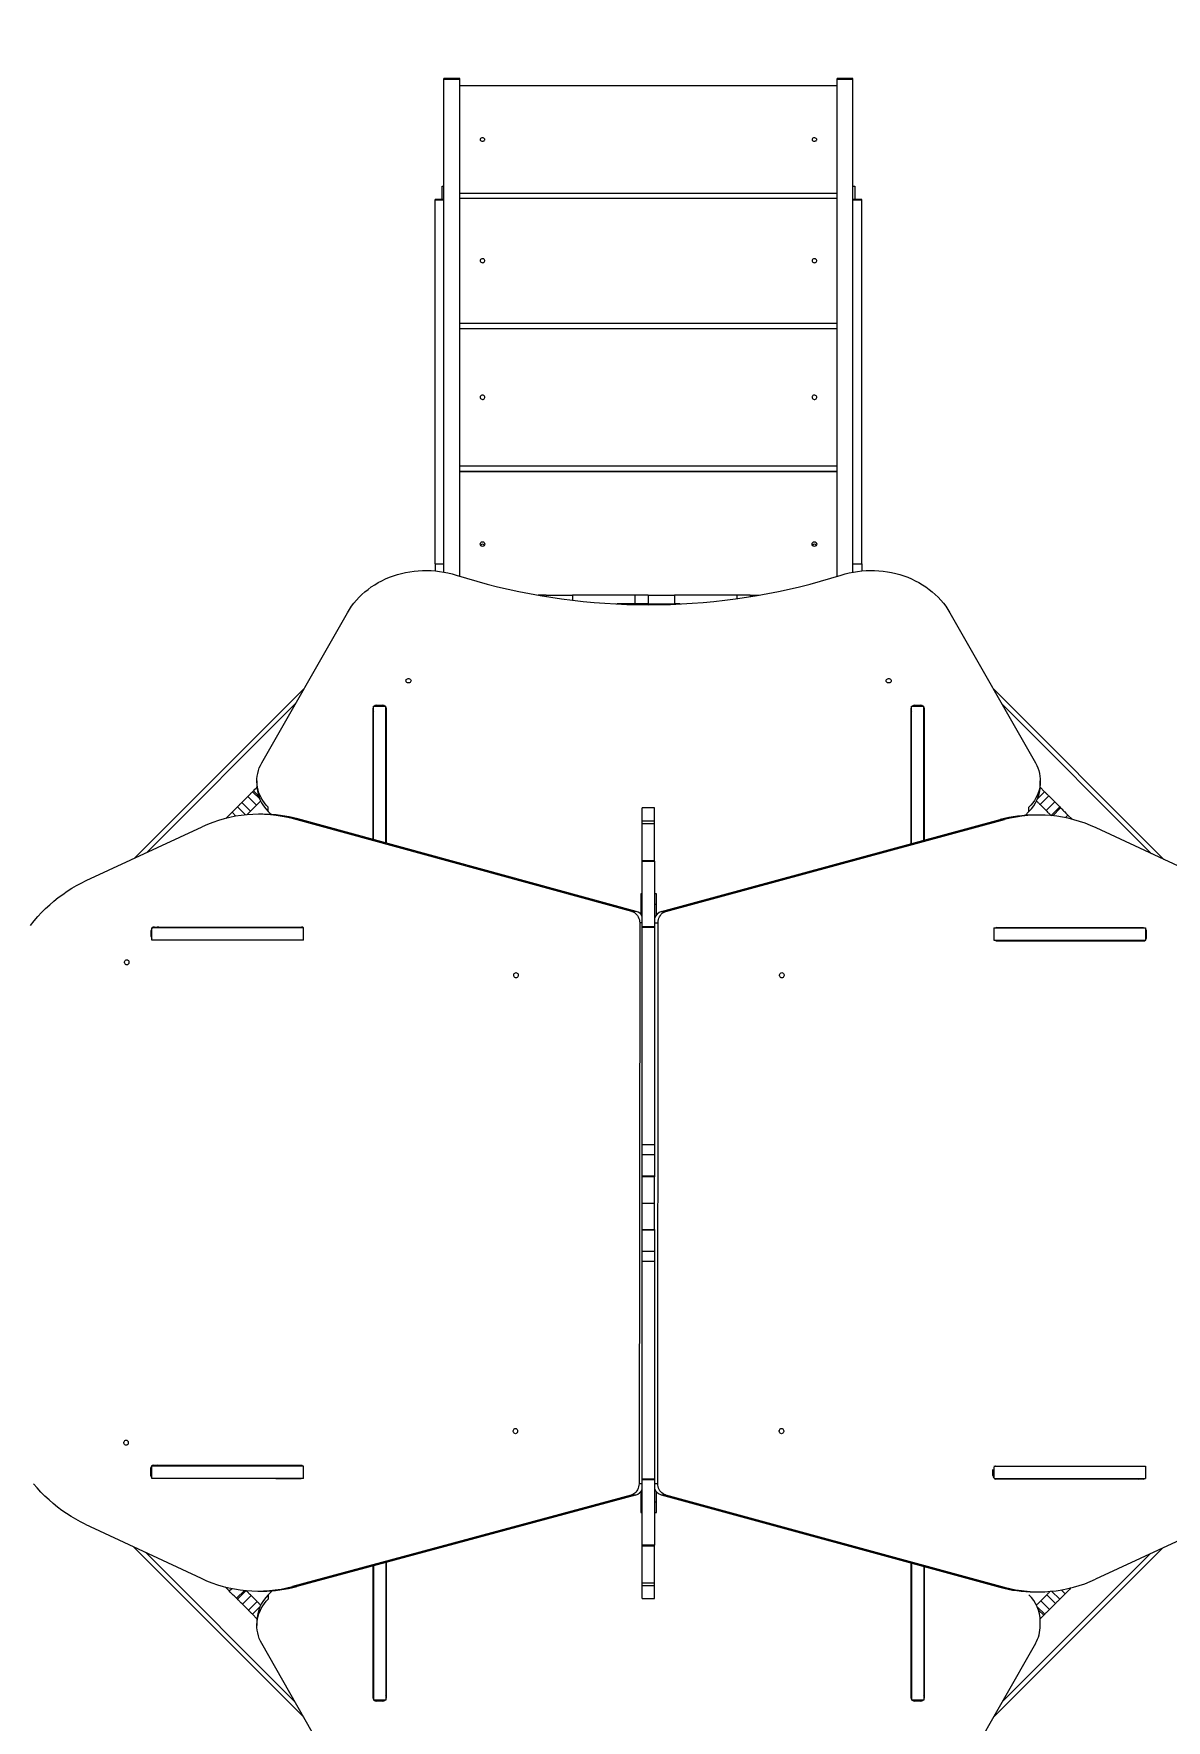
# Model space of a CAD drawing. Header units: millimetres. Extents: x -6280 to 5617, y -5845 to 6834.
# Drawn here: x -788 to 1150, y 890 to 3775 of the extents above; entities that cross this region are included whole.
import ezdxf

# ---------------------------------------------------------------- set-up
doc = ezdxf.new("R2010")
doc.units = ezdxf.units.MM
for name, color, linetype in [('DIKOM_ОБЪЕКТ', 7, 'Continuous'), ('DIKOM_РАЗМЕР_ЗОНА', 7, 'Continuous'), ('DIKOM_РАЗМЕР_ОБЪЕКТА', 7, 'Continuous')]:
    doc.layers.add(name, color=color, linetype=linetype)
doc.styles.add('style1', font='arial.ttf', dxfattribs={"width": 0.8})
doc.dimstyles.new('1-50', dxfattribs={"dimtxt": 300, "dimasz": 200, "dimexe": 100, "dimexo": 0, "dimgap": 100, "dimtad": 1, "dimtxsty": 'style1', "dimcen": 200, "dimclrd": 7, "dimclre": 7, "dimclrt": 7, "dimadec": 1, "dimazin": 2, "dimtfac": 1, "dimtmove": 0, "dimatfit": 2, "dimfxl": 0, "dimlwd": 25, "dimlwe": 18, "dimarcsym": 0})

# ---------------------------------------------------------------- blocks, each defined once
blk = doc.blocks.new('*D9')
at = {"layer": 'Defpoints', "color": 0, "transparency": 16777216}
for p in [(2521.2, 1712.8), (-4779.9, 1437.8), (2521.2, -5186.4)]:
    blk.add_point(p, dxfattribs=at)
at = {"layer": 'DIKOM_РАЗМЕР_ОБЪЕКТА', "color": 7, "lineweight": 18, "transparency": 16777216}
for p, q in [((2521.2, 1712.8), (2521.2, -5286.4)), ((-4779.9, 1437.8), (-4779.9, -5286.4))]:
    blk.add_line(p, q, dxfattribs=at)
at = {"layer": 'DIKOM_РАЗМЕР_ОБЪЕКТА', "color": 7, "lineweight": 25, "transparency": 16777216}
blk.add_line((-4579.9, -5186.4), (2321.2, -5186.4), dxfattribs=at)
at = {"layer": 'DIKOM_РАЗМЕР_ОБЪЕКТА', "color": 7, "transparency": 16777216}
for points in [[(-4579.9, -5153.1), (-4579.9, -5219.8), (-4779.9, -5186.4)], [(2321.2, -5153.1), (2321.2, -5219.8), (2521.2, -5186.4)]]:
    blk.add_solid(points, dxfattribs=at)
at = {"layer": 'DIKOM_РАЗМЕР_ОБЪЕКТА', "color": 7, "transparency": 16777216, "insert": (-601.8, -4933.2), "char_height": 300, "attachment_point": 5, "style": 'style1'}
blk.add_mtext('7300', dxfattribs=at)
blk = doc.blocks.new('*D10')
at = {"layer": 'Defpoints', "color": 0, "transparency": 16777216}
for p in [(-1402.6, 4834.7), (550.5, -2547.6), (4227.1, -2547.6)]:
    blk.add_point(p, dxfattribs=at)
at = {"layer": 'DIKOM_РАЗМЕР_ОБЪЕКТА', "color": 7, "lineweight": 18, "transparency": 16777216}
for p, q in [((-1402.6, 4834.7), (4327.1, 4834.7)), ((550.5, -2547.6), (4327.1, -2547.6))]:
    blk.add_line(p, q, dxfattribs=at)
at = {"layer": 'DIKOM_РАЗМЕР_ОБЪЕКТА', "color": 7, "lineweight": 25, "transparency": 16777216}
blk.add_line((4227.1, 4634.7), (4227.1, -2347.6), dxfattribs=at)
at = {"layer": 'DIKOM_РАЗМЕР_ОБЪЕКТА', "color": 7, "transparency": 16777216}
for points in [[(4193.8, 4634.7), (4260.5, 4634.7), (4227.1, 4834.7)], [(4193.8, -2347.6), (4260.5, -2347.6), (4227.1, -2547.6)]]:
    blk.add_solid(points, dxfattribs=at)
at = {"layer": 'DIKOM_РАЗМЕР_ОБЪЕКТА', "color": 7, "transparency": 16777216, "insert": (3974, 1876.9), "char_height": 300, "attachment_point": 5, "rotation": 90, "style": 'style1'}
blk.add_mtext('7400', dxfattribs=at)
blk = doc.blocks.new('*D11')
at = {"layer": 'Defpoints', "color": 0, "transparency": 16777216}
for p in [(-6279.9, 1522.5), (4521.2, 1522.5), (4521.2, -5744.5)]:
    blk.add_point(p, dxfattribs=at)
at = {"layer": 'DIKOM_РАЗМЕР_ЗОНА', "color": 7, "lineweight": 18, "transparency": 16777216}
for p, q in [((-6279.9, 1522.5), (-6279.9, -5844.5)), ((4521.2, 1522.5), (4521.2, -5844.5))]:
    blk.add_line(p, q, dxfattribs=at)
at = {"layer": 'DIKOM_РАЗМЕР_ЗОНА', "color": 7, "lineweight": 25, "transparency": 16777216}
blk.add_line((-6079.9, -5744.5), (4321.2, -5744.5), dxfattribs=at)
at = {"layer": 'DIKOM_РАЗМЕР_ЗОНА', "color": 7, "transparency": 16777216}
for points in [[(-6079.9, -5711.2), (-6079.9, -5777.9), (-6279.9, -5744.5)], [(4321.2, -5711.2), (4321.2, -5777.9), (4521.2, -5744.5)]]:
    blk.add_solid(points, dxfattribs=at)
at = {"layer": 'DIKOM_РАЗМЕР_ЗОНА', "color": 7, "transparency": 16777216, "insert": (-569.1, -5491.3), "char_height": 300, "attachment_point": 5, "style": 'style1'}
blk.add_mtext('10800', dxfattribs=at)
blk = doc.blocks.new('*D12')
at = {"layer": 'Defpoints', "color": 0, "transparency": 16777216}
for p in [(-755, 6833.7), (5517.3, 6833.7), (523.4, -4547.6)]:
    blk.add_point(p, dxfattribs=at)
at = {"layer": 'DIKOM_РАЗМЕР_ЗОНА', "color": 7, "lineweight": 18, "transparency": 16777216}
for p, q in [((-755, 6833.7), (5617.3, 6833.7)), ((523.4, -4547.6), (5617.3, -4547.6))]:
    blk.add_line(p, q, dxfattribs=at)
at = {"layer": 'DIKOM_РАЗМЕР_ЗОНА', "color": 7, "lineweight": 25, "transparency": 16777216}
blk.add_line((5517.3, -4347.6), (5517.3, 6633.7), dxfattribs=at)
at = {"layer": 'DIKOM_РАЗМЕР_ЗОНА', "color": 7, "transparency": 16777216}
for points in [[(5484, 6633.7), (5550.6, 6633.7), (5517.3, 6833.7)], [(5484, -4347.6), (5550.6, -4347.6), (5517.3, -4547.6)]]:
    blk.add_solid(points, dxfattribs=at)
at = {"layer": 'DIKOM_РАЗМЕР_ЗОНА', "color": 7, "transparency": 16777216, "insert": (5264.1, 1059.6), "char_height": 300, "attachment_point": 5, "rotation": 90, "style": 'style1'}
blk.add_mtext('11400', dxfattribs=at)

msp = doc.modelspace()

# ---------------------------------------------------------------- linework, layer by layer
at = {"layer": 'DIKOM_ОБЪЕКТ', "color": 7, "linetype": 'Continuous', "lineweight": 15}
for p, q in [((-59.206, 3698.6), (-86.206, 3698.6)), ((-86.206, 3697.42), (-86.206, 3698.6)), ((-86.206, 3697.42), (-59.206, 3697.42)), ((-86.206, 2853.998), (-86.206, 3697.42)), ((-59.206, 3697.42), (-59.206, 3698.6)), ((-59.206, 2846.874), (-59.206, 3697.42)), ((613.794, 3698.6), (586.794, 3698.6)), ((586.794, 3697.42), (586.794, 3698.6)), ((586.794, 3697.42), (613.794, 3697.42)), ((586.794, 2846.728), (586.794, 3697.42)), ((613.794, 3697.42), (613.794, 3698.6)), ((613.794, 2853.912), (613.794, 3697.42)), ((586.794, 3686.109), (-59.206, 3686.109)), ((-86.206, 3491.696), (-101.206, 3491.696)), ((-101.206, 3490.961), (-101.206, 3491.696)), ((-89.206, 3491.696), (-89.206, 3514.489)), ((-89.206, 3514.489), (-86.206, 3514.489)), ((-59.206, 3502.07), (586.794, 3502.07)), ((586.794, 3493.383), (-59.206, 3493.383)), ((613.794, 3514.489), (616.794, 3514.489)), ((628.794, 3491.696), (613.794, 3491.696)), ((616.794, 3514.489), (616.794, 3491.696)), ((628.794, 3490.961), (628.794, 3491.696)), ((-101.206, 3490.961), (-86.206, 3490.961)), ((-101.206, 2867.943), (-101.206, 3490.961)), ((613.794, 3490.961), (628.794, 3490.961)), ((628.794, 2867.943), (628.794, 3490.961)), ((-59.206, 3280.094), (586.794, 3280.094)), ((586.794, 3270.303), (-59.206, 3270.303)), ((-59.206, 3035.818), (586.794, 3035.818)), ((-59.206, 3026.454), (586.794, 3026.454)), ((586.794, 3025.294), (-59.206, 3025.294)), ((-101.206, 2867.943), (-86.206, 2867.943)), ((-101.206, 2867.943), (-101.206, 2856.054)), ((613.794, 2867.943), (628.794, 2867.943)), ((628.794, 2867.943), (628.794, 2856.01)), ((88.581, 2814.489), (74.991, 2814.489)), ((88.599, 2814.489), (88.581, 2814.489)), ((88.581, 2814.489), (88.581, 2812.206)), ((88.599, 2814.489), (133.599, 2814.489)), ((88.599, 2814.489), (88.599, 2812.203)), ((240.666, 2814.489), (133.599, 2814.489)), ((133.599, 2814.489), (133.599, 2805.891)), ((240.666, 2799.489), (209.762, 2799.489)), ((240.666, 2814.489), (240.666, 2799.489)), ((263.166, 2814.489), (240.666, 2814.489)), ((263.166, 2799.489), (240.666, 2799.489)), ((240.666, 2799.489), (240.666, 2798.403)), ((263.166, 2814.489), (263.166, 2799.489)), ((263.166, 2814.489), (308.166, 2814.489)), ((263.166, 2799.489), (308.166, 2799.489)), ((263.166, 2799.489), (263.166, 2798.156)), ((308.166, 2814.489), (308.166, 2799.489)), ((415.286, 2814.489), (308.166, 2814.489)), ((318.292, 2799.489), (308.166, 2799.489)), ((308.166, 2799.489), (308.166, 2799.038)), ((437.786, 2814.489), (415.286, 2814.489)), ((415.286, 2814.489), (415.286, 2808.576)), ((437.786, 2814.489), (437.786, 2811.935)), ((437.786, 2814.489), (453.063, 2814.489)), ((-398.148, 2527.703), (-251.592, 2784.451)), ((779.646, 2784.451), (926.202, 2527.703)), ((-325.66, 2654.693), (-615.888, 2364.465)), ((1146.201, 2362.208), (853.711, 2654.697)), ((-340.707, 2628.332), (-594.795, 2374.244)), ((-201.673, 2626.107), (-191.273, 2626.107)), ((-201.673, 2624.808), (-201.673, 2626.107)), ((-191.273, 2624.808), (-191.273, 2626.107)), ((719.327, 2626.107), (729.727, 2626.107)), ((719.327, 2624.808), (719.327, 2626.107)), ((729.727, 2624.808), (729.727, 2626.107)), ((1124.99, 2372.105), (868.759, 2628.336)), ((-207.673, 2396.408), (-207.673, 2620.911)), ((-206.973, 2624.808), (-185.973, 2624.808)), ((-206.973, 2396.216), (-206.973, 2624.808)), ((-185.973, 2390.476), (-185.973, 2624.808)), ((-185.273, 2620.911), (-185.273, 2390.285)), ((713.327, 2389.132), (713.327, 2620.911)), ((714.027, 2624.808), (735.027, 2624.808)), ((714.027, 2389.321), (714.027, 2624.808)), ((735.027, 2395.005), (735.027, 2624.808)), ((735.727, 2620.911), (735.727, 2395.194)), ((-406.432, 2497.001), (-406.432, 2489.501)), ((934.367, 2485.733), (941.948, 2478.152)), ((934.486, 2489.501), (934.486, 2497.001)), ((-432.48, 2459.564), (-422.199, 2469.845)), ((-432.48, 2459.564), (-417.631, 2444.715)), ((-422.199, 2469.845), (-407.35, 2454.996)), ((-417.631, 2444.715), (-407.35, 2454.996)), ((-413.913, 2478.131), (-412.247, 2479.797)), ((-413.913, 2478.131), (-401.623, 2465.841)), ((-412.247, 2479.797), (-403.563, 2471.112)), ((941.948, 2478.152), (929.705, 2465.908)), ((949.102, 2470.998), (934.253, 2456.148)), ((934.253, 2456.148), (944.535, 2445.867)), ((959.384, 2460.716), (944.535, 2445.867)), ((949.102, 2470.998), (959.384, 2460.716)), ((-459.443, 2432.602), (-459.155, 2432.89)), ((-459.155, 2432.89), (-458.983, 2432.718)), ((-449.026, 2443.019), (-439.635, 2452.41)), ((-449.026, 2443.019), (-442.279, 2436.271)), ((-439.635, 2452.41), (-425.748, 2438.524)), ((-396.085, 2439.617), (-403.585, 2439.617)), ((-386.906, 2444.145), (-386.906, 2451.645)), ((-381.934, 2439.172), (-386.906, 2444.145)), ((235.508, 2273.219), (-343.737, 2431.549)), ((-336.237, 2431.549), (-343.737, 2431.549)), ((243.008, 2273.219), (-336.237, 2431.549)), ((274.028, 2450.727), (253.028, 2450.727)), ((253.028, 2428.496), (253.028, 2450.727)), ((253.028, 2428.496), (274.028, 2428.496)), ((253.028, 2423.837), (253.028, 2428.496)), ((274.028, 2428.496), (274.028, 2450.727)), ((274.028, 2423.837), (274.028, 2428.496)), ((286.257, 2273.553), (865.806, 2430.398)), ((293.757, 2273.553), (873.306, 2430.398)), ((865.806, 2430.398), (873.306, 2430.398)), ((914.96, 2444.145), (908.517, 2437.702)), ((914.96, 2444.145), (914.96, 2451.645)), ((932.592, 2438.313), (925.092, 2438.313)), ((967.67, 2452.43), (952.821, 2437.581)), ((952.821, 2437.581), (953.017, 2437.384)), ((969.335, 2450.765), (955.695, 2437.124)), ((967.67, 2452.43), (969.335, 2450.765)), ((981.832, 2438.268), (977.384, 2433.821)), ((981.832, 2438.268), (988.924, 2431.176)), ((-698.765, 2326.04), (-500.392, 2418.014)), ((253.028, 2423.837), (274.028, 2423.837)), ((253.028, 2360.676), (253.028, 2423.837)), ((274.028, 2360.676), (274.028, 2423.837)), ((1228.083, 2324), (1029.934, 2416.46)), ((253.028, 2360.676), (274.028, 2360.676)), ((253.028, 2359.207), (253.028, 2360.676)), ((253.028, 2359.207), (274.028, 2359.207)), ((253.028, 2247.098), (253.028, 2359.207)), ((274.028, 2359.207), (274.028, 2360.676)), ((274.028, 2359.207), (274.028, 2247.098)), ((253.028, 2303.255), (250.528, 2303.255)), ((250.528, 2303.255), (250.528, 2285.255)), ((250.528, 2285.255), (250.528, 2268.703)), ((253.028, 2285.255), (250.528, 2285.255)), ((277.528, 2303.255), (274.528, 2303.255)), ((274.528, 2285.255), (274.528, 2303.255)), ((277.528, 2285.255), (274.528, 2285.255)), ((274.528, 2262.572), (274.528, 2285.255)), ((277.528, 2285.255), (277.528, 2303.255)), ((277.528, 2267.703), (277.528, 2285.255)), ((243.008, 2273.219), (235.508, 2273.219)), ((248.839, 2253.727), (247.609, 1294.234)), ((253.028, 2253.727), (248.839, 2253.727)), ((274.028, 2254.095), (280.389, 2254.095)), ((279.774, 1294.601), (280.389, 2254.095)), ((286.257, 2273.553), (293.757, 2273.553)), ((-587.241, 2230.622), (-587.227, 2241.022)), ((-586.526, 2230.622), (-587.241, 2230.622)), ((-586.526, 2241.022), (-587.227, 2241.022)), ((-586.526, 2224.255), (-586.526, 2245.255)), ((-326.719, 2245.255), (-586.526, 2245.255)), ((-326.719, 2224.255), (-586.526, 2224.255)), ((-582.024, 2247.013), (-330.01, 2246.582)), ((-329.97, 2224.182), (-372.616, 2224.255)), ((-329.693, 2224.194), (-365.116, 2224.255)), ((-329.222, 2224.255), (-329.97, 2224.182)), ((-326.719, 2224.255), (-326.719, 2245.255)), ((274.028, 2247.098), (253.028, 2247.098)), ((253.028, 2247.098), (253.028, 2246.654)), ((253.028, 2246.654), (274.028, 2246.654)), ((253.028, 1873.785), (253.028, 2246.654)), ((274.028, 2246.654), (274.028, 2247.098)), ((274.028, 2246.654), (274.028, 1873.785)), ((854.774, 2245.255), (854.774, 2224.255)), ((854.774, 2245.255), (1114.582, 2245.255)), ((854.774, 2224.255), (1114.582, 2224.255)), ((1103.737, 2245.426), (858.984, 2245.635)), ((859.14, 2223.242), (1111.223, 2223.026)), ((1111.237, 2245.426), (859.224, 2245.642)), ((1103.737, 2245.426), (1111.237, 2245.426)), ((1114.582, 2245.255), (1114.582, 2224.255)), ((1114.582, 2239.422), (1116.429, 2239.422)), ((1114.582, 2229.022), (1116.423, 2229.022)), ((1116.423, 2229.022), (1116.429, 2239.422)), ((274.028, 1873.785), (253.028, 1873.785)), ((253.028, 1856.695), (253.028, 1873.785)), ((274.028, 1856.695), (253.028, 1856.695)), ((253.028, 1820.211), (253.028, 1856.695)), ((274.028, 1873.785), (274.028, 1856.695)), ((274.028, 1856.695), (274.028, 1820.211)), ((274.028, 1820.211), (253.028, 1820.211)), ((253.028, 1819.05), (253.028, 1820.211)), ((274.028, 1819.05), (253.028, 1819.05)), ((253.028, 1774.255), (253.028, 1819.05)), ((274.028, 1820.211), (274.028, 1819.05)), ((274.028, 1774.255), (274.028, 1819.05)), ((253.028, 1774.255), (274.028, 1774.255)), ((253.028, 1729.46), (253.028, 1774.255)), ((274.028, 1729.46), (274.028, 1774.255)), ((253.028, 1729.46), (274.028, 1729.46)), ((253.028, 1728.299), (253.028, 1729.46)), ((274.028, 1728.299), (253.028, 1728.299)), ((253.028, 1691.815), (253.028, 1728.299)), ((274.028, 1729.46), (274.028, 1728.299)), ((274.028, 1728.299), (274.028, 1691.815)), ((274.028, 1691.815), (253.028, 1691.815)), ((253.028, 1674.725), (253.028, 1691.815)), ((274.028, 1674.725), (253.028, 1674.725)), ((253.028, 1301.856), (253.028, 1674.725)), ((274.028, 1691.815), (274.028, 1674.725)), ((274.028, 1674.725), (274.028, 1301.856)), ((-588.408, 1320.022), (-588.422, 1309.622)), ((-586.526, 1309.622), (-588.422, 1309.622)), ((-586.526, 1320.022), (-588.408, 1320.022)), ((-586.526, 1303.255), (-586.526, 1324.255)), ((-326.719, 1324.255), (-586.526, 1324.255)), ((-326.719, 1303.255), (-586.526, 1303.255)), ((-331.122, 1325.582), (-583.204, 1326.013)), ((-373.778, 1303.255), (-331.22, 1303.182)), ((-366.278, 1303.255), (-330.88, 1303.194)), ((-330.406, 1303.255), (-331.22, 1303.182)), ((-326.719, 1303.255), (-326.719, 1324.255)), ((274.028, 1301.856), (253.028, 1301.856)), ((253.028, 1301.856), (253.028, 1301.412)), ((253.028, 1301.412), (274.028, 1301.412)), ((253.028, 1189.303), (253.028, 1301.412)), ((274.028, 1301.412), (274.028, 1301.856)), ((274.028, 1301.412), (274.028, 1189.303)), ((853.427, 1308.245), (853.433, 1318.646)), ((854.774, 1324.255), (1114.582, 1324.255)), ((854.774, 1322.664), (854.774, 1304.21)), ((855.732, 1303.255), (1114.582, 1303.255)), ((858.383, 1324.635), (1103.146, 1324.425)), ((858.564, 1324.641), (1110.646, 1324.425)), ((1110.632, 1302.026), (858.619, 1302.241)), ((1103.146, 1324.425), (1110.646, 1324.425)), ((1114.582, 1324.255), (1114.582, 1303.255)), ((234.228, 1274.788), (-345.421, 1118.438)), ((241.728, 1274.788), (-337.921, 1118.438)), ((241.728, 1274.788), (234.228, 1274.788)), ((253.028, 1294.234), (247.609, 1294.234)), ((250.528, 1280.713), (250.528, 1263.255)), ((274.028, 1294.601), (279.774, 1294.601)), ((274.528, 1263.255), (274.528, 1284.721)), ((277.528, 1263.255), (277.528, 1280.239)), ((285.617, 1275.121), (293.117, 1275.121)), ((285.617, 1275.121), (864.964, 1117.285)), ((293.117, 1275.121), (872.464, 1117.285)), ((250.528, 1263.255), (250.528, 1245.255)), ((250.528, 1263.255), (253.028, 1263.255)), ((250.528, 1245.255), (253.028, 1245.255)), ((274.528, 1263.255), (277.528, 1263.255)), ((274.528, 1245.255), (274.528, 1263.255)), ((274.528, 1245.255), (277.528, 1245.255)), ((277.528, 1245.255), (277.528, 1263.255)), ((-700.129, 1225.139), (-502.04, 1132.509)), ((1227.424, 1223.098), (1029.11, 1130.955)), ((-618.204, 1186.83), (-326.28, 894.906)), ((274.028, 1189.303), (253.028, 1189.303)), ((253.028, 1187.834), (253.028, 1189.303)), ((253.028, 1187.834), (274.028, 1187.834)), ((253.028, 1124.673), (253.028, 1187.834)), ((274.028, 1187.834), (274.028, 1189.303)), ((274.028, 1124.673), (274.028, 1187.834)), ((854.338, 894.908), (1143.565, 1184.135)), ((-596.953, 1176.892), (-341.327, 921.267)), ((-185.972, 1159.423), (-185.972, 923.702)), ((-185.272, 1159.612), (-185.272, 927.599)), ((713.328, 927.599), (713.328, 1158.597)), ((714.028, 1158.406), (714.028, 923.702)), ((869.385, 921.269), (1122.432, 1174.316)), ((-207.672, 927.599), (-207.672, 1153.57)), ((-206.972, 1153.759), (-206.972, 923.702)), ((735.028, 1152.685), (735.028, 923.702)), ((735.728, 1152.494), (735.728, 927.599)), ((-453.776, 1110.71), (-460.75, 1117.684)), ((-453.776, 1110.71), (-449.402, 1115.084)), ((-441.28, 1098.214), (-427.721, 1111.772)), ((-439.614, 1096.548), (-441.28, 1098.214)), ((-439.614, 1096.548), (-424.765, 1111.398)), ((-431.328, 1088.262), (-416.479, 1103.112)), ((-424.765, 1111.398), (-424.862, 1111.495)), ((-406.197, 1092.83), (-416.479, 1103.112)), ((-404.519, 1110.574), (-397.019, 1110.574)), ((-386.905, 1104.365), (-380.056, 1111.214)), ((-386.905, 1104.365), (-386.905, 1096.865)), ((-337.921, 1118.438), (-345.421, 1118.438)), ((253.028, 1124.673), (274.028, 1124.673)), ((253.028, 1120.014), (253.028, 1124.673)), ((253.028, 1120.014), (274.028, 1120.014)), ((253.028, 1097.783), (253.028, 1120.014)), ((253.028, 1097.783), (274.028, 1097.783)), ((274.028, 1120.014), (274.028, 1124.673)), ((274.028, 1097.783), (274.028, 1120.014)), ((864.964, 1117.285), (872.464, 1117.285)), ((924.624, 1109.269), (932.124, 1109.269)), ((945.687, 1104.264), (935.405, 1093.983)), ((960.536, 1089.415), (945.687, 1104.264)), ((967.69, 1096.569), (953.932, 1110.327)), ((977.081, 1105.96), (967.69, 1096.569)), ((977.081, 1105.96), (970.485, 1112.557)), ((987.211, 1116.09), (987.21, 1116.089)), ((987.21, 1116.089), (987.21, 1116.089)), ((-421.047, 1077.981), (-431.328, 1088.262)), ((-421.047, 1077.981), (-406.197, 1092.83)), ((-413.893, 1070.827), (-401.301, 1083.418)), ((-406.283, 1063.217), (-413.893, 1070.827)), ((941.969, 1070.847), (929.327, 1083.489)), ((940.303, 1069.182), (931.393, 1078.092)), ((950.255, 1079.133), (935.405, 1093.983)), ((941.969, 1070.847), (940.303, 1069.182)), ((960.536, 1089.415), (950.255, 1079.133)), ((-406.431, 1059.009), (-406.431, 1051.509)), ((934.487, 1051.509), (934.487, 1059.009)), ((-251.591, 764.059), (-398.146, 1020.807)), ((926.203, 1020.807), (779.648, 764.059)), ((-185.972, 923.702), (-206.972, 923.702)), ((-201.672, 923.702), (-201.672, 922.403)), ((-191.272, 923.702), (-191.272, 922.403)), ((735.028, 923.702), (714.028, 923.702)), ((719.328, 923.702), (719.328, 922.403)), ((729.728, 923.702), (729.728, 922.403)), ((-191.272, 922.403), (-201.672, 922.403)), ((729.728, 922.403), (719.328, 922.403))]:
    msp.add_line(p, q, dxfattribs=at)
at = {"layer": 'DIKOM_ОБЪЕКТ', "color": 7, "linetype": 'Continuous', "lineweight": 15, "flags": 128}
for points in [[(-24.206, 3594.09), (-24.029, 3593.222), (-23.511, 3592.431), (-22.7, 3591.787), (-21.668, 3591.348), (-20.505, 3591.153), (-19.316, 3591.219), (-18.206, 3591.539), (-17.274, 3592.087), (-16.603, 3592.812), (-16.251, 3593.651), (-16.251, 3594.528), (-16.603, 3595.367), (-17.274, 3596.092), (-18.206, 3596.64), (-19.316, 3596.96), (-20.505, 3597.026), (-21.668, 3596.831), (-22.7, 3596.392), (-23.511, 3595.748), (-24.029, 3594.958), (-24.206, 3594.09)], [(543.794, 3594.09), (543.971, 3593.222), (544.489, 3592.431), (545.3, 3591.787), (546.332, 3591.348), (547.495, 3591.153), (548.684, 3591.219), (549.794, 3591.539), (550.726, 3592.087), (551.397, 3592.812), (551.749, 3593.651), (551.749, 3594.528), (551.397, 3595.367), (550.726, 3596.092), (549.794, 3596.64), (548.684, 3596.96), (547.495, 3597.026), (546.332, 3596.831), (545.3, 3596.392), (544.489, 3595.748), (543.971, 3594.958), (543.794, 3594.09)], [(-24.206, 3386.738), (-24.029, 3385.732), (-23.511, 3384.816), (-22.7, 3384.07), (-21.668, 3383.562), (-20.505, 3383.335), (-19.316, 3383.411), (-18.206, 3383.783), (-17.274, 3384.417), (-16.603, 3385.258), (-16.251, 3386.23), (-16.251, 3387.247), (-16.603, 3388.219), (-17.274, 3389.059), (-18.206, 3389.694), (-19.316, 3390.065), (-20.505, 3390.141), (-21.668, 3389.915), (-22.7, 3389.406), (-23.511, 3388.661), (-24.029, 3387.744), (-24.206, 3386.738)], [(543.794, 3386.738), (543.971, 3385.732), (544.489, 3384.816), (545.3, 3384.07), (546.332, 3383.562), (547.495, 3383.335), (548.684, 3383.411), (549.794, 3383.783), (550.726, 3384.417), (551.397, 3385.258), (551.749, 3386.23), (551.749, 3387.247), (551.397, 3388.219), (550.726, 3389.059), (549.794, 3389.694), (548.684, 3390.065), (547.495, 3390.141), (546.332, 3389.915), (545.3, 3389.406), (544.489, 3388.661), (543.971, 3387.744), (543.794, 3386.738)], [(-24.206, 3153.06), (-24.029, 3151.955), (-23.511, 3150.947), (-22.7, 3150.127), (-21.668, 3149.568), (-20.505, 3149.319), (-19.316, 3149.403), (-18.206, 3149.811), (-17.274, 3150.509), (-16.603, 3151.433), (-16.251, 3152.501), (-16.251, 3153.62), (-16.603, 3154.688), (-17.274, 3155.612), (-18.206, 3156.31), (-19.316, 3156.718), (-20.505, 3156.802), (-21.668, 3156.553), (-22.7, 3155.994), (-23.511, 3155.174), (-24.029, 3154.166), (-24.206, 3153.06)], [(543.794, 3153.06), (543.971, 3151.955), (544.489, 3150.947), (545.3, 3150.127), (546.332, 3149.568), (547.495, 3149.319), (548.684, 3149.403), (549.794, 3149.811), (550.726, 3150.509), (551.397, 3151.433), (551.749, 3152.501), (551.749, 3153.62), (551.397, 3154.688), (550.726, 3155.612), (549.794, 3156.31), (548.684, 3156.718), (547.495, 3156.802), (546.332, 3156.553), (545.3, 3155.994), (544.489, 3155.174), (543.971, 3154.166), (543.794, 3153.06)], [(-251.592, 2784.451), (-248.192, 2790.06), (-244.479, 2795.519), (-240.463, 2800.815), (-236.154, 2805.935), (-231.562, 2810.867), (-226.698, 2815.599), (-221.573, 2820.12), (-216.2, 2824.419), (-210.591, 2828.487), (-204.76, 2832.312), (-198.72, 2835.887), (-192.486, 2839.203), (-186.073, 2842.251), (-179.496, 2845.025), (-172.77, 2847.518), (-165.913, 2849.724), (-158.939, 2851.638), (-151.866, 2853.256), (-144.71, 2854.572), (-137.488, 2855.585), (-130.218, 2856.292), (-122.917, 2856.691), (-115.602, 2856.781), (-108.291, 2856.562), (-101.001, 2856.035), (-93.749, 2855.2), (-86.552, 2854.061), (-79.429, 2852.619), (-72.395, 2850.877), (-65.467, 2848.841)], [(593.521, 2848.841), (600.449, 2850.877), (607.483, 2852.619), (614.606, 2854.061), (621.803, 2855.2), (629.054, 2856.035), (636.345, 2856.562), (643.656, 2856.781), (650.971, 2856.691), (658.272, 2856.292), (665.542, 2855.585), (672.764, 2854.572), (679.919, 2853.256), (686.993, 2851.638), (693.967, 2849.724), (700.824, 2847.518), (707.55, 2845.025), (714.127, 2842.251), (720.54, 2839.203), (726.774, 2835.887), (732.814, 2832.312), (738.645, 2828.487), (744.254, 2824.419), (749.627, 2820.12), (754.752, 2815.599), (759.616, 2810.867), (764.208, 2805.935), (768.517, 2800.815), (772.533, 2795.519), (776.245, 2790.06), (779.646, 2784.451)], [(-65.467, 2848.841), (-47.861, 2843.416), (-30.136, 2838.29), (-12.298, 2833.465), (5.645, 2828.942), (23.687, 2824.724), (41.82, 2820.812), (60.038, 2817.207), (78.334, 2813.911), (96.701, 2810.925), (115.132, 2808.251), (133.619, 2805.888), (152.156, 2803.839), (170.736, 2802.104), (189.351, 2800.683), (207.995, 2799.578), (226.661, 2798.788), (245.34, 2798.314), (264.027, 2798.156), (282.714, 2798.314), (301.393, 2798.788), (320.058, 2799.578), (338.702, 2800.683), (357.318, 2802.104), (375.898, 2803.839), (394.435, 2805.888), (412.922, 2808.251), (431.353, 2810.925), (449.72, 2813.911), (468.016, 2817.207), (486.234, 2820.812), (504.367, 2824.724), (522.409, 2828.942), (540.352, 2833.465), (558.189, 2838.29), (575.915, 2843.416), (593.521, 2848.841)], [(-142.573, 2668.109), (-142.751, 2667.036), (-143.271, 2666.049), (-144.091, 2665.229), (-145.145, 2664.643), (-146.346, 2664.338), (-147.599, 2664.338), (-148.8, 2664.643), (-149.854, 2665.229), (-150.674, 2666.049), (-151.194, 2667.036), (-151.373, 2668.109), (-151.194, 2669.183), (-150.674, 2670.169), (-149.854, 2670.989), (-148.8, 2671.575), (-147.599, 2671.881), (-146.346, 2671.881), (-145.145, 2671.575), (-144.091, 2670.989), (-143.271, 2670.169), (-142.751, 2669.183), (-142.573, 2668.109)], [(679.427, 2668.109), (679.249, 2667.036), (678.729, 2666.049), (677.909, 2665.229), (676.855, 2664.643), (675.654, 2664.338), (674.401, 2664.338), (673.2, 2664.643), (672.146, 2665.229), (671.326, 2666.049), (670.806, 2667.036), (670.627, 2668.109), (670.806, 2669.183), (671.326, 2670.169), (672.146, 2670.989), (673.2, 2671.575), (674.401, 2671.881), (675.654, 2671.881), (676.855, 2671.575), (677.909, 2670.989), (678.729, 2670.169), (679.249, 2669.183), (679.427, 2668.109)], [(-386.906, 2451.645), (-390.373, 2455.363), (-393.535, 2459.279), (-396.378, 2463.375), (-398.888, 2467.631), (-401.054, 2472.026), (-402.864, 2476.541), (-404.311, 2481.152), (-405.387, 2485.839), (-406.088, 2490.579), (-406.409, 2495.35), (-406.35, 2500.129), (-405.911, 2504.892), (-405.094, 2509.619), (-403.902, 2514.285), (-402.342, 2518.868), (-400.421, 2523.348), (-398.148, 2527.703)], [(926.202, 2527.703), (928.475, 2523.348), (930.396, 2518.868), (931.956, 2514.285), (933.148, 2509.619), (933.965, 2504.892), (934.404, 2500.129), (934.463, 2495.35), (934.142, 2490.579), (933.441, 2485.839), (932.365, 2481.152), (930.918, 2476.541), (929.107, 2472.026), (926.942, 2467.631), (924.432, 2463.375), (921.589, 2459.279), (918.427, 2455.363), (914.96, 2451.645)], [(-412.247, 2479.797), (-411.062, 2480.983), (-409.722, 2482.322), (-408.25, 2483.795), (-406.668, 2485.377), (-406.313, 2485.731)], [(-439.635, 2452.41), (-438.88, 2453.164), (-438.071, 2453.973), (-437.215, 2454.83), (-436.317, 2455.727), (-435.387, 2456.657), (-434.432, 2457.612), (-433.46, 2458.584), (-432.48, 2459.564)], [(-422.199, 2469.845), (-421.013, 2471.032), (-419.841, 2472.203), (-418.7, 2473.345), (-417.602, 2474.443), (-416.562, 2475.483), (-415.592, 2476.452), (-414.706, 2477.339), (-413.913, 2478.131)], [(-407.35, 2454.996), (-406.163, 2456.182), (-404.992, 2457.354), (-403.85, 2458.495), (-402.752, 2459.593), (-401.712, 2460.634), (-400.743, 2461.603), (-400.021, 2462.325)], [(928.075, 2462.326), (928.662, 2461.739), (929.519, 2460.883), (930.416, 2459.985), (931.346, 2459.055), (932.301, 2458.1), (933.273, 2457.128), (934.253, 2456.148)], [(941.948, 2478.152), (942.702, 2477.398), (943.511, 2476.589), (944.368, 2475.732), (945.266, 2474.835), (946.196, 2473.904), (947.151, 2472.949), (948.122, 2471.978), (949.102, 2470.998)], [(959.384, 2460.716), (960.57, 2459.53), (961.741, 2458.359), (962.883, 2457.217), (963.981, 2456.119), (965.021, 2455.079), (965.991, 2454.109), (966.877, 2453.223), (967.67, 2452.43)], [(-459.155, 2432.89), (-457.773, 2434.272), (-456.398, 2435.646), (-455.045, 2436.999), (-453.725, 2438.319), (-452.451, 2439.593), (-451.236, 2440.809), (-450.09, 2441.954), (-449.026, 2443.019)], [(-423.622, 2438.724), (-423.222, 2439.124), (-422.365, 2439.98), (-421.468, 2440.878), (-420.538, 2441.808), (-419.583, 2442.763), (-418.611, 2443.735), (-417.631, 2444.715)], [(944.535, 2445.867), (945.721, 2444.681), (946.892, 2443.509), (948.034, 2442.368), (949.132, 2441.27), (950.172, 2440.23), (951.142, 2439.26), (952.028, 2438.373), (952.821, 2437.581)], [(969.335, 2450.765), (970.521, 2449.579), (971.861, 2448.239), (973.333, 2446.767), (974.915, 2445.185), (976.583, 2443.517), (978.309, 2441.791), (980.068, 2440.032), (981.832, 2438.268)], [(-794.08, 2249.597), (-787.905, 2257.162), (-781.507, 2264.475), (-774.894, 2271.528), (-768.073, 2278.311), (-761.052, 2284.818), (-753.841, 2291.04), (-746.447, 2296.97), (-738.879, 2302.601), (-731.147, 2307.925), (-723.26, 2312.937), (-715.228, 2317.631), (-707.059, 2322), (-698.765, 2326.04)], [(235.508, 2273.219), (237.724, 2272.429), (239.829, 2271.304), (241.784, 2269.865), (243.556, 2268.138), (245.111, 2266.152), (246.424, 2263.944), (247.469, 2261.554), (248.228, 2259.024), (248.687, 2256.399), (248.839, 2253.727)], [(280.389, 2254.095), (280.546, 2256.767), (281.011, 2259.39), (281.775, 2261.918), (282.824, 2264.306), (284.141, 2266.511), (285.7, 2268.492), (287.475, 2270.215), (289.433, 2271.65), (291.54, 2272.769), (293.757, 2273.553)], [(857.385, 2245.255), (858.21, 2245.527), (859.224, 2245.642)], [(1103.737, 2245.426), (1104.751, 2245.31), (1104.966, 2245.255)], [(1111.237, 2245.426), (1112.251, 2245.31), (1112.466, 2245.255)], [(-629.294, 2190.793), (-628.221, 2190.613), (-627.235, 2190.091), (-626.416, 2189.27), (-625.831, 2188.215), (-625.527, 2187.013), (-625.529, 2185.761), (-625.836, 2184.559), (-626.424, 2183.507), (-627.244, 2182.688), (-628.232, 2182.17), (-629.305, 2181.993), (-630.379, 2182.173), (-631.365, 2182.695), (-632.183, 2183.517), (-632.768, 2184.571), (-633.072, 2185.773), (-633.071, 2187.026), (-632.764, 2188.227), (-632.176, 2189.279), (-631.355, 2190.098), (-630.368, 2190.617), (-629.294, 2190.793)], [(37.037, 2168.654), (38.111, 2168.474), (39.096, 2167.952), (39.915, 2167.131), (40.5, 2166.076), (40.804, 2164.874), (40.802, 2163.621), (40.495, 2162.42), (39.908, 2161.368), (39.087, 2160.549), (38.1, 2160.031), (37.026, 2159.854), (35.953, 2160.034), (34.967, 2160.556), (34.148, 2161.378), (33.563, 2162.432), (33.259, 2163.634), (33.261, 2164.887), (33.568, 2166.088), (34.155, 2167.14), (34.976, 2167.959), (35.963, 2168.478), (37.037, 2168.654)], [(492.021, 2159.855), (490.948, 2160.034), (489.962, 2160.555), (489.143, 2161.376), (488.557, 2162.43), (488.252, 2163.632), (488.253, 2164.884), (488.559, 2166.086), (489.146, 2167.139), (489.966, 2167.958), (490.953, 2168.478), (492.027, 2168.655), (493.1, 2168.476), (494.087, 2167.955), (494.906, 2167.134), (495.492, 2166.08), (495.796, 2164.878), (495.796, 2163.626), (495.489, 2162.424), (494.902, 2161.371), (494.082, 2160.552), (493.095, 2160.032), (492.021, 2159.855)], [(36.037, 1388.655), (37.111, 1388.475), (38.096, 1387.953), (38.915, 1387.131), (39.5, 1386.077), (39.804, 1384.875), (39.802, 1383.622), (39.495, 1382.421), (38.908, 1381.369), (38.087, 1380.55), (37.1, 1380.031), (36.026, 1379.855), (34.953, 1380.035), (33.967, 1380.557), (33.148, 1381.378), (32.563, 1382.433), (32.259, 1383.635), (32.261, 1384.888), (32.568, 1386.089), (33.155, 1387.141), (33.976, 1387.96), (34.963, 1388.479), (36.037, 1388.655)], [(491.521, 1379.855), (490.448, 1380.034), (489.462, 1380.555), (488.643, 1381.376), (488.057, 1382.43), (487.752, 1383.632), (487.753, 1384.885), (488.059, 1386.086), (488.646, 1387.139), (489.466, 1387.958), (490.453, 1388.478), (491.527, 1388.655), (492.6, 1388.476), (493.587, 1387.955), (494.406, 1387.134), (494.992, 1386.08), (495.296, 1384.878), (495.296, 1383.626), (494.989, 1382.424), (494.402, 1381.371), (493.582, 1380.552), (492.595, 1380.033), (491.521, 1379.855)], [(-630.348, 1368.794), (-629.275, 1368.614), (-628.289, 1368.092), (-627.47, 1367.271), (-626.885, 1366.216), (-626.581, 1365.014), (-626.583, 1363.761), (-626.89, 1362.56), (-627.478, 1361.508), (-628.298, 1360.689), (-629.286, 1360.17), (-630.359, 1359.994), (-631.433, 1360.174), (-632.419, 1360.696), (-633.237, 1361.518), (-633.822, 1362.572), (-634.126, 1363.774), (-634.125, 1365.027), (-633.817, 1366.228), (-633.23, 1367.28), (-632.409, 1368.099), (-631.422, 1368.618), (-630.348, 1368.794)], [(856.795, 1324.255), (857.56, 1324.513), (858.564, 1324.641)], [(1103.146, 1324.425), (1104.16, 1324.309), (1104.373, 1324.255)], [(1110.646, 1324.425), (1111.66, 1324.309), (1111.873, 1324.255)], [(-700.129, 1225.139), (-708.413, 1229.207), (-716.569, 1233.603), (-724.588, 1238.324), (-732.461, 1243.362), (-740.179, 1248.712), (-747.731, 1254.367), (-755.109, 1260.321), (-762.303, 1266.567), (-769.307, 1273.097), (-776.11, 1279.903), (-782.704, 1286.977), (-789.083, 1294.31)], [(247.609, 1294.234), (247.45, 1291.562), (246.984, 1288.939), (246.218, 1286.412), (245.167, 1284.025), (243.85, 1281.822), (242.289, 1279.841), (240.513, 1278.12), (238.553, 1276.687), (236.446, 1275.57), (234.228, 1274.788)], [(293.117, 1275.121), (290.901, 1275.909), (288.796, 1277.032), (286.839, 1278.469), (285.067, 1280.195), (283.51, 1282.18), (282.196, 1284.386), (281.15, 1286.776), (280.389, 1289.305), (279.928, 1291.929), (279.774, 1294.601)], [(-441.28, 1098.214), (-442.465, 1099.4), (-443.805, 1100.739), (-445.277, 1102.212), (-446.859, 1103.794), (-448.527, 1105.461), (-450.253, 1107.188), (-452.012, 1108.947), (-453.776, 1110.71)], [(-431.328, 1088.262), (-432.514, 1089.449), (-433.686, 1090.62), (-434.827, 1091.762), (-435.925, 1092.86), (-436.966, 1093.9), (-437.935, 1094.869), (-438.822, 1095.756), (-439.614, 1096.548)], [(-416.479, 1103.112), (-417.665, 1104.298), (-418.836, 1105.469), (-419.978, 1106.611), (-421.076, 1107.709), (-422.116, 1108.749), (-423.086, 1109.719), (-423.972, 1110.605), (-424.765, 1111.398)], [(-398.146, 1020.807), (-400.42, 1025.162), (-402.341, 1029.641), (-403.901, 1034.225), (-405.093, 1038.891), (-405.91, 1043.617), (-406.349, 1048.381), (-406.408, 1053.16), (-406.086, 1057.93), (-405.386, 1062.671), (-404.309, 1067.358), (-402.863, 1071.969), (-401.052, 1076.484), (-398.887, 1080.879), (-396.377, 1085.135), (-393.534, 1089.231), (-390.371, 1093.147), (-386.905, 1096.865)], [(951.529, 1110.107), (951.278, 1109.855), (950.421, 1108.998), (949.524, 1108.101), (948.594, 1107.171), (947.639, 1106.216), (946.667, 1105.244), (945.687, 1104.264)], [(967.69, 1096.569), (966.936, 1095.815), (966.127, 1095.006), (965.27, 1094.149), (964.373, 1093.252), (963.443, 1092.322), (962.488, 1091.367), (961.516, 1090.395), (960.536, 1089.415)], [(987.21, 1116.089), (985.829, 1114.707), (984.454, 1113.333), (983.101, 1111.979), (981.781, 1110.659), (980.507, 1109.385), (979.291, 1108.17), (978.146, 1107.025), (977.081, 1105.96)], [(-413.893, 1070.827), (-414.647, 1071.581), (-415.456, 1072.39), (-416.312, 1073.247), (-417.21, 1074.144), (-418.14, 1075.074), (-419.095, 1076.029), (-420.067, 1077.001), (-421.047, 1077.981)], [(-399.865, 1086.497), (-400.606, 1087.239), (-401.463, 1088.096), (-402.361, 1088.993), (-403.291, 1089.923), (-404.246, 1090.878), (-405.217, 1091.85), (-406.197, 1092.83)], [(935.405, 1093.983), (934.219, 1092.796), (933.048, 1091.625), (931.906, 1090.483), (930.808, 1089.385), (929.768, 1088.345), (928.799, 1087.376), (927.921, 1086.498)], [(940.303, 1069.182), (939.117, 1067.996), (937.778, 1066.656), (936.306, 1065.184), (934.723, 1063.602), (934.34, 1063.218)], [(950.255, 1079.133), (949.068, 1077.947), (947.897, 1076.776), (946.755, 1075.634), (945.657, 1074.536), (944.617, 1073.496), (943.648, 1072.527), (942.761, 1071.64), (941.969, 1070.847)]]:
    msp.add_lwpolyline(points, dxfattribs=at)
at = {"layer": 'DIKOM_ОБЪЕКТ', "color": 7, "linetype": 'Continuous', "lineweight": 15}
for centre in [(-20.242, 2901.871), (547.758, 2901.871)]:
    msp.add_circle(centre, 3.965, dxfattribs=at)
for centre, radius, start, end in [((-20.206, 2897.519), 4.025, 33.426741, 146.573259), ((547.794, 2897.519), 4.025, 33.426741, 146.573259), ((-146.973, 2659.349), 5.071, 81.13951, 98.86049), ((675.027, 2659.349), 5.071, 81.140277, 98.859723), ((675.027, 2659.349), 5.071, 81.13951, 98.86049), ((-201.73, 2619.57), 6.537, 89.498728, 126.750222), ((-191.215, 2619.57), 6.537, 53.249594, 90.501457), ((719.27, 2619.57), 6.537, 89.498728, 126.750222), ((729.785, 2619.57), 6.537, 53.249778, 90.501272), ((-203, 2620.887), 4.672, 148.229457, 179.702053), ((-203, 2613.387), 4.672, 148.229457, 179.702053), ((-189.945, 2620.887), 4.673, 0.299271, 31.769219), ((-189.945, 2613.387), 4.673, 0.299271, 31.769219), ((718, 2620.887), 4.673, 148.230781, 179.700729), ((718, 2613.387), 4.673, 148.230781, 179.700729), ((731.055, 2620.887), 4.673, 0.299271, 31.769219), ((731.055, 2613.387), 4.673, 0.299271, 31.769219), ((-342.528, 2490.13), 63.907, 180.564743, 226.019018), ((870.175, 2490.305), 64.315, 314.133222, 359.28289), ((-403.674, 2211.948), 227.634, 74.733723, 115.143082), ((-396.203, 2212.728), 226.89, 74.674834, 89.969999), ((925.168, 2211.751), 226.562, 90.019354, 105.189614), ((932.676, 2210.539), 227.734, 64.718393, 105.111555), ((238.053, 2256.403), 17.531, 31.325847, 73.580056), ((291.728, 2255.902), 18.479, 107.218643, 163.29929), ((-580.532, 2230.589), 6.708, 179.721659, 206.685988), ((-580.52, 2241.037), 6.708, 153.565848, 180.1305), ((-581.941, 2242.104), 4.91, 90.965927, 140.07177), ((-574.421, 2242.08), 4.94, 95.134671, 140.013155), ((-330.08, 2241.762), 4.82, 45.785544, 89.172137), ((859.25, 2227.97), 4.729, 231.765165, 268.667652), ((1103.66, 2227.84), 4.817, 273.607629, 311.906251), ((1111.17, 2227.825), 4.799, 270.627291, 311.935985), ((1110.043, 2239.52), 6.388, 359.11763, 44.710933), ((1110.077, 2228.915), 6.347, 315.222667, 0.960593), ((-620.547, 2186.393), 5.063, 171.126559, 188.873441), ((45.784, 2164.255), 5.063, 171.130168, 188.87967), ((45.788, 2164.254), 5.067, 171.133368, 188.866632), ((483.271, 2164.255), 5.064, 351.127799, 8.872201), ((483.271, 2164.255), 5.064, 351.127481, 8.872519), ((-621.601, 1364.394), 5.063, 171.126559, 188.873441), ((44.784, 1384.255), 5.063, 171.125825, 188.874175), ((44.785, 1384.255), 5.064, 171.127481, 188.872519), ((482.771, 1384.255), 5.064, 351.127067, 8.872933), ((-582.043, 1309.518), 6.38, 179.064031, 225.351161), ((-582.781, 1320.39), 5.639, 94.30233, 183.74309), ((-575.606, 1321.089), 4.931, 95.090625, 140.058003), ((-331.265, 1320.759), 4.825, 46.430338, 88.302049), ((859.057, 1307.867), 5.643, 176.154684, 265.547766), ((1103.07, 1306.839), 4.817, 273.605866, 311.921057), ((1110.58, 1306.823), 4.798, 270.624366, 311.951214), ((236.674, 1291.903), 17.846, 286.451007, 336.399572), ((290.997, 1292.577), 18.266, 201.719077, 252.870812), ((-404.603, 1338.361), 227.747, 244.670293, 285.061863), ((932.214, 1336.95), 227.646, 254.783323, 295.191232), ((-342.12, 1058.205), 64.315, 134.133204, 179.283036), ((-397.093, 1337.11), 226.537, 270.018591, 285.141474), ((924.742, 1336.145), 226.876, 254.723252, 269.970335), ((870.583, 1058.38), 63.907, 0.564743, 46.019018), ((872.544, 1051.754), 61.944, 330.026408, 359.773463), ((-203, 935.123), 4.672, 180.297917, 211.771868), ((-203, 927.623), 4.672, 180.297917, 211.771868), ((-201.729, 928.94), 6.537, 233.249778, 270.501272), ((-191.215, 928.94), 6.537, 269.498728, 306.750222), ((-189.945, 935.123), 4.673, 328.230781, 359.700729), ((-189.945, 927.623), 4.673, 328.230781, 359.700729), ((718, 935.123), 4.673, 180.299271, 211.769219), ((718, 927.623), 4.673, 180.299271, 211.769219), ((719.271, 928.94), 6.537, 233.249778, 270.501272), ((729.785, 928.94), 6.537, 269.498728, 306.750222), ((731.056, 935.123), 4.672, 328.228132, 359.702083), ((731.056, 927.623), 4.672, 328.228132, 359.702083)]:
    msp.add_arc(centre, radius, start, end, dxfattribs=at)

# ---------------------------------------------------------------- dimensions: what is measured, and where the dimension line sits
at = {"layer": 'DIKOM_РАЗМЕР_ЗОНА'}
dim = msp.add_linear_dim(base=(5517.299, 6833.699), p1=(523.429, -4547.593), p2=(-754.982, 6833.699), angle=90, text='11400', dimstyle='1-50', dxfattribs=at)
dim.commit()
dim.dimension.update_dxf_attribs({"geometry": '*D12', "text_midpoint": (5517.299, 1059.649), "dimtype": 160})
dim = msp.add_linear_dim(base=(4521.229, -5744.52), p1=(-6279.854, 1522.451), p2=(4521.229, 1522.451), text='10800', dimstyle='1-50', dxfattribs=at)
dim.commit()
dim.dimension.update_dxf_attribs({"geometry": '*D11', "text_midpoint": (-569.123, -5744.52), "dimtype": 160})
at = {"layer": 'DIKOM_РАЗМЕР_ОБЪЕКТА'}
dim = msp.add_linear_dim(base=(4227.136, -2547.593), p1=(-1402.596, 4834.681), p2=(550.528, -2547.593), angle=90, text='7400', dimstyle='1-50', dxfattribs=at)
dim.commit()
dim.dimension.update_dxf_attribs({"geometry": '*D10', "text_midpoint": (4227.136, 1876.857), "dimtype": 160})
dim = msp.add_linear_dim(base=(2521.229, -5186.431), p1=(-4779.854, 1437.755), p2=(2521.229, 1712.785), text='7300', dimstyle='1-50', dxfattribs=at)
dim.commit()
dim.dimension.update_dxf_attribs({"geometry": '*D9', "text_midpoint": (-601.814, -5186.431), "dimtype": 160})

doc.saveas('drawing.dxf')
